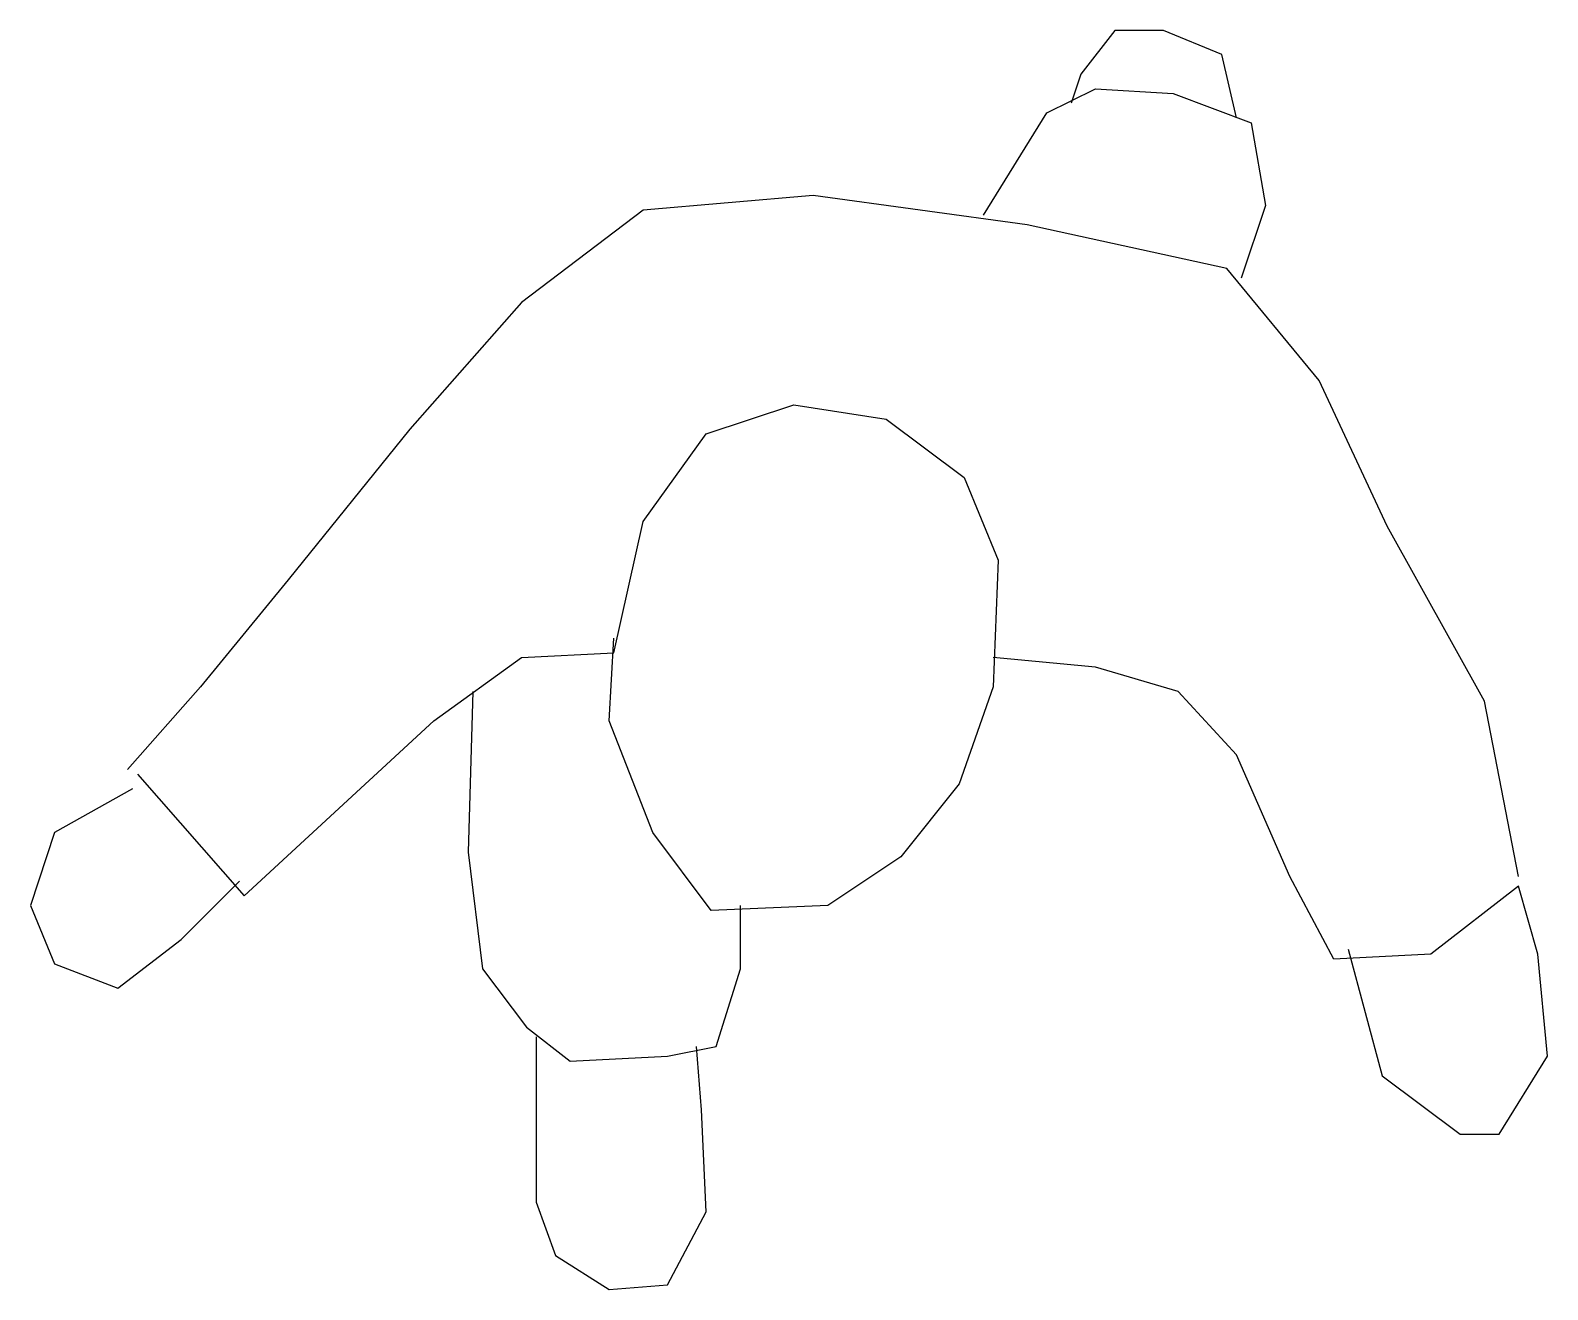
# Model space of a CAD drawing. Extents: x -757 to 90, y 13174 to 13877.
import ezdxf

# ---------------------------------------------------------------- set-up
doc = ezdxf.new("R2010")
doc.units = 0
doc.header["$LTSCALE"] = 1270
doc.header["$MEASUREMENT"] = 0
doc.layers.get('0').update_dxf_attribs({"linetype": 'CONTINUOUS'})

msp = doc.modelspace()

# ---------------------------------------------------------------- linework, layer by layer
at = {"linetype": 'CONTINUOUS'}
for p, q in [((-151.64, 13876.56), (-170.64, 13852.13)), ((-124.49, 13876.56), (-151.64, 13876.56)), ((-91.92, 13862.99), (-124.49, 13876.56)), ((-83.78, 13827.7), (-91.92, 13862.99)), ((-170.64, 13852.13), (-176.07, 13835.84)), ((-189.64, 13830.41), (-162.5, 13843.98)), ((-162.5, 13843.98), (-119.07, 13841.27)), ((-119.07, 13841.27), (-75.63, 13824.98)), ((-224.93, 13773.41), (-189.64, 13830.41)), ((-75.63, 13824.98), (-67.49, 13778.84)), ((-319.93, 13784.27), (-414.94, 13776.12)), ((-200.5, 13767.98), (-319.93, 13784.27)), ((-414.94, 13776.12), (-482.8, 13724.55)), ((-67.49, 13778.84), (-81.06, 13738.12)), ((-89.2, 13743.55), (-200.5, 13767.98)), ((-37.63, 13681.12), (-89.2, 13743.55)), ((-482.8, 13724.55), (-545.23, 13653.97)), ((0.37, 13599.69), (-37.63, 13681.12)), ((-379.65, 13651.26), (-330.79, 13667.55)), ((-330.79, 13667.55), (-279.21, 13659.4)), ((-545.23, 13653.97), (-613.09, 13569.82)), ((-279.21, 13659.4), (-235.79, 13626.83)), ((-414.94, 13602.4), (-379.65, 13651.26)), ((-235.79, 13626.83), (-216.79, 13580.68)), ((-431.23, 13529.11), (-414.94, 13602.4)), ((54.66, 13501.97), (0.37, 13599.69)), ((-216.79, 13580.68), (-219.5, 13510.11)), ((-613.09, 13569.82), (-661.95, 13510.11)), ((-433.94, 13491.11), (-431.23, 13537.25)), ((-531.66, 13491.11), (-482.8, 13526.4)), ((-482.8, 13526.4), (-431.23, 13529.11)), ((-162.5, 13520.97), (-219.5, 13526.4)), ((-116.35, 13507.4), (-162.5, 13520.97)), ((-661.95, 13510.11), (-702.67, 13463.96)), ((-219.5, 13510.11), (-238.5, 13455.82)), ((-509.95, 13507.4), (-512.66, 13417.82)), ((-83.78, 13472.11), (-116.35, 13507.4)), ((73.66, 13404.24), (54.66, 13501.97)), ((-637.52, 13393.39), (-531.66, 13491.11)), ((-409.51, 13428.68), (-433.94, 13491.11)), ((-53.92, 13404.24), (-83.78, 13472.11)), ((-697.24, 13461.25), (-637.52, 13393.39)), ((-699.95, 13453.1), (-743.39, 13428.68)), ((-238.5, 13455.82), (-271.07, 13415.1)), ((-743.39, 13428.68), (-756.96, 13387.96)), ((-376.94, 13385.24), (-409.51, 13428.68)), ((-512.66, 13417.82), (-504.52, 13352.67)), ((-271.07, 13415.1), (-311.79, 13387.96)), ((-672.81, 13368.96), (-640.24, 13401.53)), ((-29.49, 13358.1), (-53.92, 13404.24)), ((73.66, 13398.82), (24.8, 13360.81)), ((84.52, 13360.81), (73.66, 13398.82)), ((-756.96, 13387.96), (-743.39, 13355.39)), ((-311.79, 13387.96), (-376.94, 13385.24)), ((-360.65, 13352.67), (-360.65, 13387.96)), ((-708.1, 13341.81), (-672.81, 13368.96)), ((24.8, 13360.81), (-29.49, 13358.1)), ((-21.34, 13363.53), (-2.34, 13292.95)), ((89.95, 13303.81), (84.52, 13360.81)), ((-743.39, 13355.39), (-708.1, 13341.81)), ((-504.52, 13352.67), (-480.09, 13320.1)), ((-374.22, 13309.24), (-360.65, 13352.67)), ((-480.09, 13320.1), (-455.66, 13301.1)), ((-474.66, 13314.67), (-474.66, 13222.38)), ((-401.37, 13303.81), (-374.22, 13309.24)), ((-382.37, 13273.95), (-385.08, 13309.24)), ((-455.66, 13301.1), (-401.37, 13303.81)), ((62.8, 13260.38), (89.95, 13303.81)), ((-2.34, 13292.95), (41.09, 13260.38)), ((-379.65, 13216.95), (-382.37, 13273.95)), ((41.09, 13260.38), (62.8, 13260.38)), ((-474.66, 13222.38), (-463.8, 13192.52)), ((-401.37, 13176.23), (-379.65, 13216.95)), ((-463.8, 13192.52), (-433.94, 13173.52)), ((-433.94, 13173.52), (-401.37, 13176.23))]:
    msp.add_line(p, q, dxfattribs=at)

doc.saveas('drawing.dxf')
